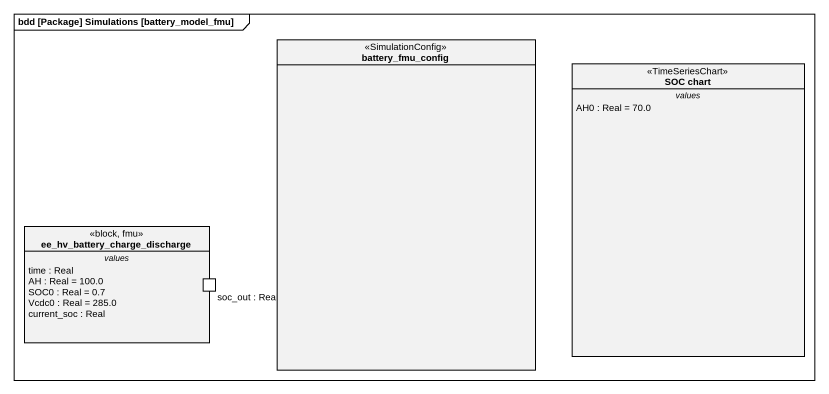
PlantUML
@startuml
mainframe bdd [Package] Simulations [battery_model_fmu]
hide circle
hide empty members
class battery_fmu_config <<SimulationConfig>>
class "SOC chart" as SOC_chart <<TimeSeriesChart>> {
  -- values --
  AH0 : Real = 70.0
}
class "ee_hv_battery_charge_discharge" as ee_hv_battery_charge <<block, fmu>> {
  -- values --
  time : Real
  AH : Real = 100.0
  SOC0 : Real = 0.7
  Vcdc0 : Real = 285.0
  current_soc : Real
  -- ports --
  soc_out : Real
}
@enduml
